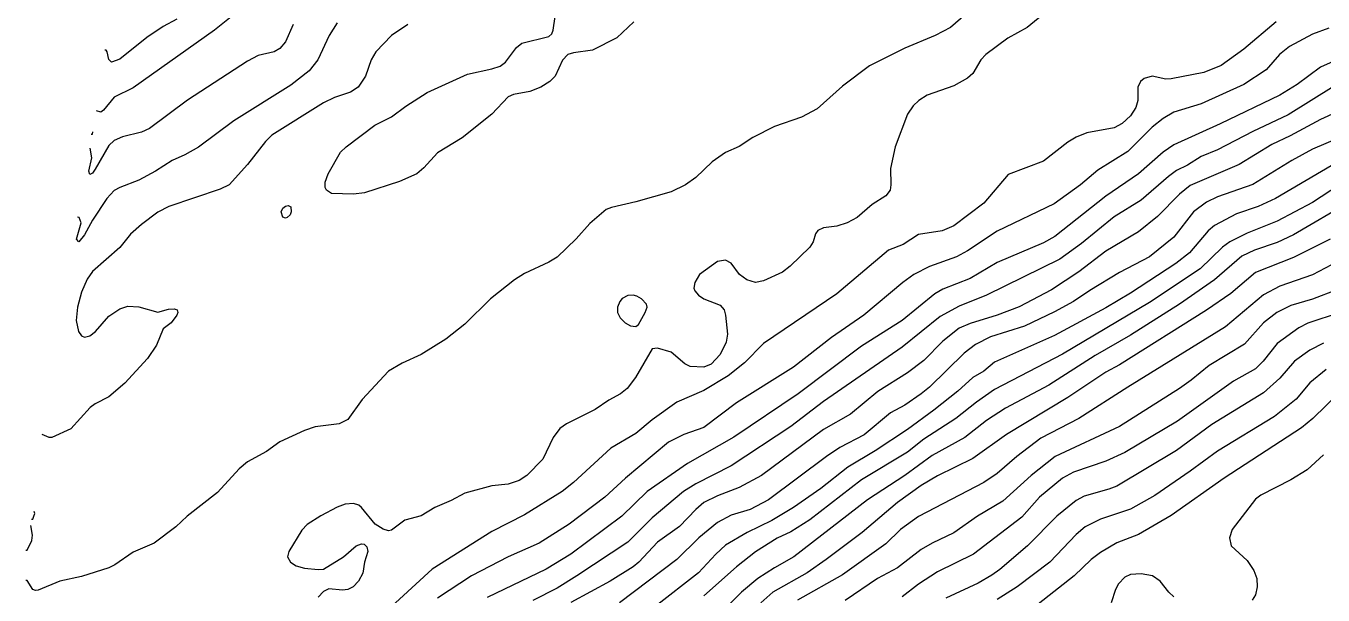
# Model space of a CAD drawing. Extents: x 474277 to 475042, y 254928 to 255625.
# Drawn here: x 474282.04 to 474318.64, y 255414.26 to 255430.33 of the extents above; entities that cross this region are included whole.
import ezdxf

# ---------------------------------------------------------------- set-up
doc = ezdxf.new("R2010")
doc.units = 0
doc.header["$MEASUREMENT"] = 0
doc.layers.add('BaseMapV2_DTM_export_MonNov09090547073261 — entities', color=1, linetype='CONTINUOUS')

msp = doc.modelspace()

# ---------------------------------------------------------------- linework, layer by layer
at = {"layer": 'BaseMapV2_DTM_export_MonNov09090547073261 — entities', "color": 15, "linetype": 'Continuous', "true_color": 0xb7484b}
for points in [[(474308.758, 255430.832, 90.5), (474308.124, 255430.288, 90.5), (474307.691, 255430.058, 90.5), (474306.841, 255429.704, 90.5), (474305.844, 255429.198, 90.5), (474305.077, 255428.629, 90.5), (474304.365, 255427.988, 90.5), (474303.927, 255427.752, 90.5), (474303.16, 255427.492, 90.5), (474302.547, 255427.179, 90.5), (474302.163, 255426.926, 90.5), (474301.78, 255426.755, 90.5), (474301.397, 255426.493, 90.5), (474300.937, 255426.045, 90.5), (474300.653, 255425.841, 90.5), (474300.247, 255425.646, 90.5), (474299.25, 255425.361, 90.5), (474298.56, 255425.205, 90.5), (474298.406, 255425.142, 90.5), (474297.946, 255424.744, 90.5), (474297.563, 255424.312, 90.5), (474297.026, 255423.797, 90.5), (474296.796, 255423.657, 90.5), (474296.106, 255423.334, 90.5), (474295.819, 255423.157, 90.5), (474295.144, 255422.62, 90.5), (474294.419, 255421.906, 90.5), (474293.882, 255421.478, 90.5), (474293.192, 255421.054, 90.5), (474292.656, 255420.808, 90.5), (474292.272, 255420.577, 90.5), (474291.528, 255419.783, 90.5), (474291.122, 255419.212, 90.5), (474290.873, 255419.093, 90.5), (474290.202, 255419.007, 90.5), (474289.895, 255418.905, 90.5), (474289.205, 255418.581, 90.5), (474288.822, 255418.314, 90.5), (474288.285, 255418.021, 90.5), (474288.055, 255417.82, 90.5), (474287.442, 255417.151, 90.5), (474286.584, 255416.486, 90.5), (474286.267, 255416.179, 90.5), (474285.655, 255415.719, 90.5), (474285.065, 255415.463, 90.5), (474284.544, 255415.106, 90.5), (474284.375, 255415.023, 90.5), (474283.608, 255414.781, 90.5), (474282.994, 255414.646, 90.5), (474282.381, 255414.398, 90.5), (474282.304, 255414.386, 90.5), (474282.228, 255414.414, 90.5), (474282.074, 255414.671, 90.5), (474282.036, 255414.671, 90.5)], [(474287.825, 255430.586, 91.5), (474287.359, 255430.211, 91.5), (474285.065, 255428.576, 91.5), (474284.528, 255428.313, 91.5), (474284.221, 255427.946, 91.5), (474284.145, 255427.893, 91.5), (474284.029, 255427.927, 91.5)], [(474286.291, 255430.514, 91.75), (474285.908, 255430.312, 91.75), (474285.448, 255429.997, 91.75), (474284.681, 255429.391, 91.75), (474284.451, 255429.303, 91.75), (474284.375, 255429.38, 91.75), (474284.327, 255429.598, 91.75), (474284.298, 255429.646, 91.75), (474284.26, 255429.646, 91.75)], [(474310.857, 255430.748, 90.25), (474310.291, 255430.284, 90.25), (474309.742, 255429.981, 90.25), (474309.124, 255429.521, 90.25), (474308.981, 255429.368, 90.25), (474308.758, 255428.984, 90.25), (474308.604, 255428.855, 90.25), (474308.221, 255428.634, 90.25), (474307.47, 255428.371, 90.25), (474307.232, 255428.218, 90.25), (474307.071, 255428.07, 90.25), (474306.917, 255427.834, 90.25), (474306.563, 255426.914, 90.25), (474306.43, 255426.301, 90.25), (474306.448, 255425.841, 90.25), (474306.426, 255425.687, 90.25), (474306.305, 255425.534, 90.25), (474305.921, 255425.282, 90.25), (474305.496, 255424.921, 90.25), (474305.215, 255424.767, 90.25), (474304.924, 255424.677, 90.25), (474304.54, 255424.624, 90.25), (474304.387, 255424.548, 90.25), (474304.32, 255424.46, 90.25), (474304.25, 255424.23, 90.25), (474304.158, 255424.077, 90.25), (474303.606, 255423.54, 90.25), (474303.39, 255423.378, 90.25), (474302.854, 255423.128, 90.25), (474302.623, 255423.081, 90.25), (474302.38, 255423.157, 90.25), (474302.169, 255423.31, 90.25), (474301.933, 255423.624, 90.25), (474301.78, 255423.711, 90.25), (474301.55, 255423.673, 90.25), (474301.042, 255423.31, 90.25), (474300.914, 255423.08, 90.25), (474300.887, 255422.927, 90.25), (474300.908, 255422.85, 90.25), (474301.013, 255422.727, 90.25), (474301.167, 255422.624, 90.25), (474301.627, 255422.442, 90.25), (474301.737, 255422.314, 90.25), (474301.774, 255422.16, 90.25), (474301.83, 255421.623, 90.25), (474301.801, 255421.393, 90.25), (474301.627, 255421.049, 90.25), (474301.37, 255420.78, 90.25), (474301.167, 255420.692, 90.25), (474300.783, 255420.707, 90.25), (474300.63, 255420.782, 90.25), (474300.247, 255421.117, 90.25), (474299.863, 255421.232, 90.25), (474299.71, 255421.205, 90.25), (474299.237, 255420.397, 90.25), (474298.999, 255420.09, 90.25), (474298.812, 255419.937, 90.25), (474298.483, 255419.757, 90.25), (474298.1, 255419.498, 90.25), (474297.295, 255419.093, 90.25), (474297.103, 255418.957, 90.25), (474296.911, 255418.71, 90.25), (474296.62, 255418.096, 90.25), (474296.171, 255417.636, 90.25), (474295.953, 255417.494, 90.25), (474295.646, 255417.392, 90.25), (474295.186, 255417.338, 90.25), (474294.419, 255417.133, 90.25), (474294.036, 255416.928, 90.25), (474293.576, 255416.73, 90.25), (474293.192, 255416.491, 90.25), (474292.732, 255416.37, 90.25), (474292.349, 255416.089, 90.25), (474292.272, 255416.067, 90.25), (474292.119, 255416.114, 90.25), (474291.889, 255416.26, 90.25), (474291.505, 255416.73, 90.25), (474291.429, 255416.796, 90.25), (474291.275, 255416.843, 90.25), (474291.045, 255416.821, 90.25), (474290.815, 255416.74, 90.25), (474290.355, 255416.498, 90.25), (474289.972, 255416.245, 90.25), (474289.819, 255416.091, 90.25), (474289.452, 255415.489, 90.25), (474289.42, 255415.336, 90.25), (474289.502, 255415.183, 90.25), (474289.665, 255415.082, 90.25), (474289.895, 255415.012, 90.25), (474290.279, 255414.976, 90.25), (474290.432, 255414.991, 90.25), (474290.994, 255415.336, 90.25), (474291.352, 255415.65, 90.25), (474291.505, 255415.704, 90.25), (474291.582, 255415.692, 90.25), (474291.659, 255415.615, 90.25), (474291.685, 255415.489, 90.25), (474291.587, 255415.183, 90.25), (474291.542, 255414.876, 90.25), (474291.42, 255414.646, 90.25), (474291.27, 255414.493, 90.25), (474291.122, 255414.412, 90.25), (474290.969, 255414.39, 90.25), (474290.585, 255414.434, 90.25), (474290.432, 255414.356, 90.25), (474290.279, 255414.197, 90.25)], [(474291.586, 255425.611, 90.75), (474291.275, 255425.576, 90.75), (474290.662, 255425.594, 90.75), (474290.519, 255425.687, 90.75), (474290.482, 255425.764, 90.75), (474290.478, 255425.917, 90.75), (474290.562, 255426.147, 90.75), (474290.914, 255426.761, 90.75), (474291.075, 255426.914, 90.75), (474291.885, 255427.528, 90.75), (474292.349, 255427.759, 90.75), (474292.756, 255428.064, 90.75), (474293.355, 255428.448, 90.75), (474294.496, 255428.967, 90.75), (474295.186, 255429.117, 90.75), (474295.416, 255429.196, 90.75), (474295.569, 255429.308, 90.75), (474295.876, 255429.715, 90.75), (474296.029, 255429.839, 90.75), (474296.796, 255430.031, 90.75), (474296.873, 255430.107, 90.75), (474296.914, 255430.211, 90.75), (474296.974, 255430.595, 90.75)], [(474292.815, 255430.365, 90.75), (474292.356, 255430.058, 90.75), (474291.912, 255429.598, 90.75), (474291.775, 255429.368, 90.75), (474291.623, 255428.908, 90.75), (474291.416, 255428.601, 90.75), (474291.199, 255428.453, 90.75), (474290.739, 255428.302, 90.75), (474290.432, 255428.159, 90.75), (474288.975, 255427.241, 90.75), (474288.8, 255427.067, 90.75), (474288.285, 255426.41, 90.75), (474287.77, 255425.841, 90.75), (474287.518, 255425.72, 90.75), (474286.067, 255425.227, 90.75), (474285.755, 255425.067, 90.75), (474285.295, 255424.719, 90.75), (474284.988, 255424.447, 90.75), (474284.681, 255424.073, 90.75), (474283.914, 255423.391, 90.75), (474283.761, 255423.175, 90.75), (474283.608, 255422.81, 90.75), (474283.488, 255422.39, 90.75), (474283.453, 255422.007, 90.75), (474283.523, 255421.7, 90.75), (474283.608, 255421.577, 90.75), (474283.684, 255421.538, 90.75), (474283.838, 255421.572, 90.75), (474284.003, 255421.7, 90.75), (474284.375, 255422.129, 90.75), (474284.681, 255422.336, 90.75), (474284.911, 255422.416, 90.75), (474285.218, 255422.397, 90.75), (474285.755, 255422.244, 90.75), (474286.061, 255422.329, 90.75), (474286.215, 255422.34, 90.75), (474286.302, 255422.314, 90.75), (474286.322, 255422.237, 90.75), (474286.298, 255422.16, 90.75), (474286.138, 255421.941, 90.75), (474285.908, 255421.772, 90.75), (474285.722, 255421.317, 90.75), (474285.464, 255420.933, 90.75), (474284.823, 255420.243, 90.75), (474284.375, 255419.858, 90.75), (474283.991, 255419.66, 90.75), (474283.848, 255419.553, 90.75), (474283.301, 255418.952, 90.75), (474282.764, 255418.704, 90.75), (474282.688, 255418.702, 90.75), (474282.496, 255418.786, 90.75)], [(474290.815, 255430.415, 91), (474290.596, 255430.058, 91), (474290.27, 255429.368, 91), (474290.024, 255429.061, 91), (474289.512, 255428.658, 91), (474287.902, 255427.65, 91), (474286.905, 255426.904, 91), (474286.522, 255426.684, 91), (474286.167, 255426.531, 91), (474285.694, 255426.224, 91), (474285.218, 255425.971, 91), (474284.681, 255425.769, 91), (474284.528, 255425.682, 91), (474284.323, 255425.457, 91), (474283.916, 255424.844, 91), (474283.684, 255424.424, 91), (474283.531, 255424.228, 91), (474283.459, 255424.307, 91), (474283.591, 255424.767, 91), (474283.536, 255424.921, 91), (474283.493, 255424.926, 91)], [(474289.58, 255430.365, 91.25), (474289.358, 255429.878, 91.25), (474289.205, 255429.687, 91.25), (474289.041, 255429.598, 91.25), (474288.592, 255429.492, 91.25), (474288.285, 255429.333, 91.25), (474286.598, 255428.234, 91.25), (474285.525, 255427.435, 91.25), (474285.295, 255427.328, 91.25), (474284.758, 255427.198, 91.25), (474284.528, 255427.092, 91.25), (474284.375, 255426.954, 91.25), (474283.991, 255426.284, 91.25), (474283.914, 255426.166, 91.25), (474283.838, 255426.129, 91.25), (474283.813, 255426.224, 91.25), (474283.896, 255426.607, 91.25), (474283.845, 255426.876, 91.25)], [(474299.193, 255430.441, 90.75), (474298.713, 255429.996, 90.75), (474298.023, 255429.646, 90.75), (474297.486, 255429.571, 90.75), (474297.325, 255429.521, 90.75), (474297.179, 255429.364, 90.75), (474296.972, 255428.908, 90.75), (474296.82, 255428.754, 90.75), (474296.567, 255428.601, 90.75), (474296.259, 255428.48, 90.75), (474295.799, 255428.387, 90.75), (474295.646, 255428.323, 90.75), (474295.188, 255427.834, 90.75), (474294.342, 255427.165, 90.75), (474293.652, 255426.748, 90.75), (474293.269, 255426.32, 90.75), (474293.065, 255426.147, 90.75), (474292.579, 255425.931, 90.75), (474291.586, 255425.611, 90.75)], [(474317.316, 255430.441, 90), (474316.404, 255429.674, 90), (474315.763, 255429.214, 90), (474315.275, 255429.01, 90), (474314.355, 255428.831, 90), (474314.202, 255428.821, 90), (474313.818, 255428.913, 90), (474313.588, 255428.846, 90), (474313.487, 255428.754, 90), (474313.415, 255428.601, 90), (474313.416, 255428.218, 90), (474313.358, 255428.021, 90), (474313.205, 255427.79, 90), (474312.975, 255427.574, 90), (474312.745, 255427.453, 90), (474311.978, 255427.309, 90), (474311.671, 255427.191, 90), (474311.441, 255427.045, 90), (474310.751, 255426.506, 90), (474309.754, 255426.136, 90), (474309.064, 255425.324, 90), (474308.221, 255424.682, 90), (474307.895, 255424.537, 90), (474307.224, 255424.434, 90), (474306.794, 255424.154, 90), (474306.381, 255423.991, 90), (474304.924, 255422.758, 90), (474302.854, 255421.358, 90), (474302.317, 255420.814, 90), (474301.857, 255420.443, 90), (474301.167, 255420.034, 90), (474300.4, 255419.704, 90), (474299.71, 255419.201, 90), (474299.25, 255418.814, 90), (474298.539, 255418.403, 90), (474297.486, 255417.433, 90), (474297.17, 255417.176, 90), (474296.106, 255416.518, 90), (474295.186, 255416.054, 90), (474293.499, 255414.986, 90), (474292.119, 255413.717, 90)], [(474318.802, 255430.265, 89.75), (474318.342, 255430.092, 89.75), (474317.698, 255429.751, 89.75), (474317.409, 255429.521, 89.75), (474317.039, 255429.092, 89.75), (474316.405, 255428.678, 89.75), (474315.198, 255428.13, 89.75), (474314.432, 255427.888, 89.75), (474314.125, 255427.718, 89.75), (474313.818, 255427.469, 89.75), (474313.128, 255426.786, 89.75), (474312.285, 255426.25, 89.75), (474311.8, 255425.841, 89.75), (474311.054, 255425.304, 89.75), (474309.448, 255424.533, 89.75), (474308.604, 255423.977, 89.75), (474308.298, 255423.81, 89.75), (474307.531, 255423.531, 89.75), (474307.092, 255423.31, 89.75), (474306.779, 255423.08, 89.75), (474305.678, 255422.16, 89.75), (474304.77, 255421.529, 89.75), (474303.697, 255420.696, 89.75), (474302.087, 255419.68, 89.75), (474301.167, 255418.988, 89.75), (474300.598, 255418.786, 89.75), (474300.17, 255418.572, 89.75), (474298.956, 255417.56, 89.75), (474298.368, 255417.023, 89.75), (474297.367, 255416.256, 89.75), (474296.519, 255415.719, 89.75), (474295.646, 255415.337, 89.75), (474294.606, 255414.799, 89.75), (474293.652, 255414.168, 89.75)], [(474319.539, 255429.598, 89.5), (474318.572, 255429.161, 89.5), (474317.911, 255428.678, 89.5), (474317.422, 255428.376, 89.5), (474315.735, 255427.559, 89.5), (474314.432, 255426.967, 89.5), (474314.125, 255426.767, 89.5), (474313.437, 255426.147, 89.5), (474312.515, 255425.52, 89.5), (474311.069, 255424.384, 89.5), (474310.751, 255424.204, 89.5), (474309.448, 255423.645, 89.5), (474308.681, 255423.196, 89.5), (474307.914, 255422.897, 89.5), (474307.684, 255422.766, 89.5), (474306.764, 255422.014, 89.5), (474305.614, 255421.283, 89.5), (474303.833, 255419.937, 89.5), (474302.01, 255418.714, 89.5), (474300.707, 255417.972, 89.5), (474299.565, 255417.176, 89.5), (474298.848, 255416.486, 89.5), (474297.409, 255415.413, 89.5), (474296.719, 255414.99, 89.5), (474295.051, 255414.186, 89.5)], [(474318.956, 255428.628, 89.25), (474317.652, 255427.82, 89.25), (474316.655, 255427.346, 89.25), (474315.658, 255426.826, 89.25), (474315.198, 255426.643, 89.25), (474314.815, 255426.395, 89.25), (474314.508, 255426.243, 89.25), (474314.278, 255426.076, 89.25), (474313.511, 255425.41, 89.25), (474312.745, 255424.939, 89.25), (474311.825, 255424.186, 89.25), (474311.211, 255423.745, 89.25), (474309.141, 255422.722, 89.25), (474308.374, 255422.418, 89.25), (474307.837, 255422.125, 89.25), (474306.764, 255421.254, 89.25), (474304.54, 255419.722, 89.25), (474303.62, 255419.014, 89.25), (474301.933, 255417.901, 89.25), (474300.937, 255417.398, 89.25), (474300.59, 255417.176, 89.25), (474299.71, 255416.441, 89.25), (474299.02, 255415.754, 89.25), (474297.584, 255414.799, 89.25), (474297.026, 255414.455, 89.25), (474296.336, 255414.104, 89.25)], [(474320.072, 255428.371, 89), (474318.572, 255427.688, 89), (474317.717, 255427.221, 89), (474317.192, 255426.98, 89), (474316.272, 255426.418, 89), (474314.892, 255425.818, 89), (474314.585, 255425.579, 89), (474313.972, 255424.945, 89), (474313.435, 255424.514, 89), (474312.515, 255423.968, 89), (474311.748, 255423.383, 89), (474310.981, 255422.879, 89), (474310.061, 255422.398, 89), (474309.448, 255422.162, 89), (474308.681, 255421.926, 89), (474308.374, 255421.793, 89), (474307.914, 255421.422, 89), (474307.377, 255420.883, 89), (474306.917, 255420.529, 89), (474306.074, 255420.004, 89), (474305.307, 255419.368, 89), (474304.54, 255418.936, 89), (474302.792, 255417.636, 89), (474302.163, 255417.289, 89), (474301.55, 255417.061, 89), (474301.167, 255416.869, 89), (474300.937, 255416.673, 89), (474300.477, 255416.189, 89), (474299.863, 255415.75, 89), (474299.336, 255415.183, 89), (474299.173, 255415.054, 89), (474298.527, 255414.646, 89), (474297.409, 255414.049, 89)], [(474283.876, 255427.274, 91.25), (474283.914, 255427.274, 91.25), (474283.921, 255427.336, 91.25)], [(474319.339, 255427.275, 88.75), (474318.342, 255426.847, 88.75), (474317.763, 255426.531, 88.75), (474316.655, 255425.852, 88.75), (474315.658, 255425.497, 88.75), (474315.352, 255425.354, 88.75), (474314.984, 255425.074, 88.75), (474314.432, 255424.359, 88.75), (474313.742, 255423.811, 88.75), (474312.898, 255423.365, 88.75), (474312.055, 255422.857, 88.75), (474311.601, 255422.544, 88.75), (474311.058, 255422.251, 88.75), (474310.214, 255421.849, 88.75), (474309.253, 255421.547, 88.75), (474308.834, 255421.332, 88.75), (474308.516, 255421.087, 88.75), (474307.531, 255420.13, 88.75), (474307.298, 255419.937, 88.75), (474306.841, 255419.618, 88.75), (474306.434, 255419.4, 88.75), (474305.691, 255418.777, 88.75), (474305, 255418.423, 88.75), (474304.629, 255418.173, 88.75), (474302.988, 255416.946, 88.75), (474302.47, 255416.67, 88.75), (474301.933, 255416.511, 88.75), (474301.55, 255416.306, 88.75), (474301.028, 255415.873, 88.75), (474300.4, 255415.263, 88.75), (474298.79, 255414.041, 88.75)], [(474319.032, 255426.471, 88.5), (474317.298, 255425.457, 88.5), (474316.809, 255425.233, 88.5), (474316.195, 255425.02, 88.5), (474315.582, 255424.696, 88.5), (474315.397, 255424.537, 88.5), (474314.872, 255423.924, 88.5), (474314.487, 255423.617, 88.5), (474313.205, 255422.78, 88.5), (474312.515, 255422.371, 88.5), (474311.058, 255421.589, 88.5), (474309.371, 255420.831, 88.5), (474309.064, 255420.583, 88.5), (474308.758, 255420.396, 88.5), (474308.33, 255420.013, 88.5), (474307.657, 255419.477, 88.5), (474306.917, 255418.936, 88.5), (474306.005, 255418.326, 88.5), (474305.23, 255417.866, 88.5), (474304.464, 255417.268, 88.5), (474303.697, 255416.732, 88.5), (474303.084, 255416.365, 88.5), (474302.393, 255416.026, 88.5), (474301.78, 255415.666, 88.5), (474301.505, 255415.413, 88.5), (474301.013, 255414.882, 88.5), (474299.786, 255413.924, 88.5)], [(474319.109, 255425.843, 88.25), (474318.342, 255425.344, 88.25), (474317.345, 255424.819, 88.25), (474316.502, 255424.48, 88.25), (474316.009, 255424.23, 88.25), (474315.8, 255424.077, 88.25), (474315.169, 255423.464, 88.25), (474313.742, 255422.514, 88.25), (474311.288, 255421.063, 88.25), (474309.371, 255420.058, 88.25), (474308.86, 255419.707, 88.25), (474308.278, 255419.246, 88.25), (474307.377, 255418.657, 88.25), (474306.917, 255418.289, 88.25), (474305.614, 255417.506, 88.25), (474304.157, 255416.381, 88.25), (474303.62, 255416.045, 88.25), (474303.237, 255415.863, 88.25), (474302.623, 255415.477, 88.25), (474302.087, 255415.057, 88.25), (474301.167, 255414.233, 88.25)], [(474289.409, 255424.921, 90.75), (474289.358, 255424.9, 90.75), (474289.282, 255424.924, 90.75), (474289.235, 255425.074, 90.75), (474289.282, 255425.18, 90.75), (474289.358, 255425.241, 90.75), (474289.435, 255425.256, 90.75), (474289.512, 255425.219, 90.75), (474289.525, 255425.074, 90.75), (474289.493, 255424.997, 90.75), (474289.409, 255424.921, 90.75)], [(474319.416, 255425.37, 88), (474317.805, 255424.424, 88), (474317.345, 255424.21, 88), (474316.708, 255424, 88), (474316.349, 255423.825, 88), (474315.581, 255423.157, 88), (474314.586, 255422.467, 88), (474313.205, 255421.598, 88), (474312.208, 255421.025, 88), (474310.905, 255420.181, 88), (474309.678, 255419.53, 88), (474309.141, 255419.186, 88), (474308.528, 255418.708, 88), (474307.607, 255418.194, 88), (474306.841, 255417.633, 88), (474305.786, 255416.946, 88), (474303.706, 255415.336, 88), (474303.159, 255415.029, 88), (474302.69, 255414.723, 88), (474302.231, 255414.339, 88), (474301.703, 255413.815, 88)], [(474318.838, 255424.307, 87.75), (474317.805, 255423.793, 87.75), (474316.732, 255423.363, 87.75), (474316.037, 255422.774, 87.75), (474315.352, 255422.299, 87.75), (474312.898, 255420.756, 87.75), (474312.515, 255420.551, 87.75), (474311.441, 255419.833, 87.75), (474309.706, 255418.786, 87.75), (474308.758, 255418.113, 87.75), (474307.761, 255417.625, 87.75), (474307.301, 255417.351, 87.75), (474306.631, 255416.87, 87.75), (474305.633, 255416.026, 87.75), (474304.617, 255415.262, 87.75), (474304.08, 255414.887, 87.75), (474303.115, 255414.339, 87.75), (474302.778, 255414.033, 87.75)], [(474319.416, 255423.866, 87.5), (474318.342, 255423.299, 87.5), (474317.422, 255422.976, 87.5), (474316.962, 255422.734, 87.5), (474315.888, 255421.832, 87.5), (474313.128, 255420.13, 87.5), (474311.748, 255419.24, 87.5), (474310.674, 255418.686, 87.5), (474309.995, 255418.173, 87.5), (474309.448, 255417.693, 87.5), (474309.064, 255417.432, 87.5), (474307.224, 255416.475, 87.5), (474306.715, 255416.103, 87.5), (474306.304, 255415.702, 87.5), (474305.077, 255414.83, 87.5), (474303.811, 255414.109, 87.5)], [(474319.032, 255422.879, 87.25), (474318.342, 255422.609, 87.25), (474317.729, 255422.429, 87.25), (474317.334, 255422.237, 87.25), (474316.962, 255421.941, 87.25), (474316.425, 255421.343, 87.25), (474315.428, 255420.739, 87.25), (474314.92, 255420.32, 87.25), (474314.59, 255420.09, 87.25), (474312.893, 255419.016, 87.25), (474311.083, 255418.173, 87.25), (474310.405, 255417.636, 87.25), (474309.601, 255416.912, 87.25), (474308.891, 255416.486, 87.25), (474308.221, 255416.01, 87.25), (474307.607, 255415.722, 87.25), (474307.301, 255415.541, 87.25), (474306.63, 255415.029, 87.25), (474306.067, 255414.723, 87.25), (474305.154, 255414.107, 87.25)], [(474299.25, 255421.839, 90.25), (474299.326, 255421.896, 90.25), (474299.515, 255422.237, 90.25), (474299.567, 255422.39, 90.25), (474299.552, 255422.467, 90.25), (474299.409, 255422.62, 90.25), (474299.275, 255422.697, 90.25), (474299.173, 255422.723, 90.25), (474299.02, 255422.713, 90.25), (474298.866, 255422.63, 90.25), (474298.792, 255422.544, 90.25), (474298.731, 255422.39, 90.25), (474298.733, 255422.237, 90.25), (474298.801, 255422.084, 90.25), (474298.943, 255421.941, 90.25), (474299.096, 255421.86, 90.25), (474299.25, 255421.839, 90.25)], [(474319.122, 255422.237, 87), (474318.214, 255421.93, 87), (474317.959, 255421.801, 87), (474317.345, 255421.358, 87), (474316.948, 255420.857, 87), (474316.732, 255420.647, 87), (474316.118, 255420.3, 87), (474314.531, 255419.17, 87), (474313.051, 255418.285, 87), (474312.515, 255418.036, 87), (474311.595, 255417.723, 87), (474311.288, 255417.553, 87), (474310.636, 255417.023, 87), (474310.138, 255416.459, 87), (474308.772, 255415.413, 87), (474307.761, 255414.911, 87), (474307.224, 255414.561, 87), (474306.764, 255414.204, 87)], [(474318.649, 255421.367, 86.75), (474318.265, 255421.17, 86.75), (474317.836, 255420.857, 86.75), (474317.422, 255420.383, 86.75), (474316.962, 255419.965, 86.75), (474315.505, 255419.068, 86.75), (474314.508, 255418.335, 86.75), (474312.821, 255417.335, 86.75), (474312.591, 255417.243, 86.75), (474311.901, 255417.051, 86.75), (474311.671, 255416.929, 86.75), (474311.124, 255416.486, 86.75), (474310.298, 255415.643, 86.75), (474309.524, 255414.978, 86.75), (474309.294, 255414.815, 86.75), (474308.911, 255414.596, 86.75), (474307.991, 255414.168, 86.75)], [(474318.73, 255420.627, 86.5), (474318.265, 255420.252, 86.5), (474317.882, 255419.791, 86.5), (474317.269, 255419.294, 86.5), (474315.658, 255418.322, 86.5), (474314.892, 255417.752, 86.5), (474313.895, 255417.072, 86.5), (474313.205, 255416.686, 86.5), (474312.361, 255416.397, 86.5), (474311.929, 255416.179, 86.5), (474311.671, 255415.97, 86.5), (474310.926, 255415.183, 86.5), (474310.011, 255414.493, 86.5), (474309.448, 255414.128, 86.5)], [(474319.109, 255419.978, 86.25), (474318.353, 255419.246, 86.25), (474318.035, 255418.981, 86.25), (474315.854, 255417.56, 86.25), (474314.355, 255416.5, 86.25), (474313.435, 255415.967, 86.25), (474312.821, 255415.732, 86.25), (474312.361, 255415.461, 86.25), (474312.097, 255415.259, 86.25), (474311.618, 255414.799, 86.25), (474310.598, 255414, 86.25)], [(474318.649, 255418.212, 86), (474318.189, 255417.792, 86), (474317.729, 255417.514, 86), (474316.885, 255417.079, 86), (474316.732, 255416.968, 86), (474316.076, 255416.103, 86), (474316.001, 255415.873, 86), (474316.052, 255415.643, 86), (474316.502, 255415.231, 86), (474316.688, 255414.953, 86), (474316.774, 255414.723, 86), (474316.786, 255414.493, 86), (474316.733, 255414.263, 86), (474316.643, 255414.109, 86)], [(474282.189, 255416.404, 90.5), (474282.228, 255416.404, 90.5), (474282.262, 255416.486, 90.5), (474282.286, 255416.563, 90.5), (474282.266, 255416.619, 90.5)], [(474282.036, 255415.528, 90.5), (474282.074, 255415.528, 90.5), (474282.203, 255415.796, 90.5), (474282.217, 255415.949, 90.5), (474282.175, 255416.218, 90.5)], [(474314.432, 255414.206, 86), (474314.286, 255414.339, 86), (474314.048, 255414.646, 86), (474313.832, 255414.799, 86), (474313.511, 255414.857, 86), (474313.205, 255414.833, 86), (474313.051, 255414.758, 86), (474312.869, 255414.569, 86), (474312.788, 255414.416, 86), (474312.665, 255414.033, 86)]]:
    msp.add_polyline3d(points, dxfattribs=at)

doc.saveas('drawing.dxf')
